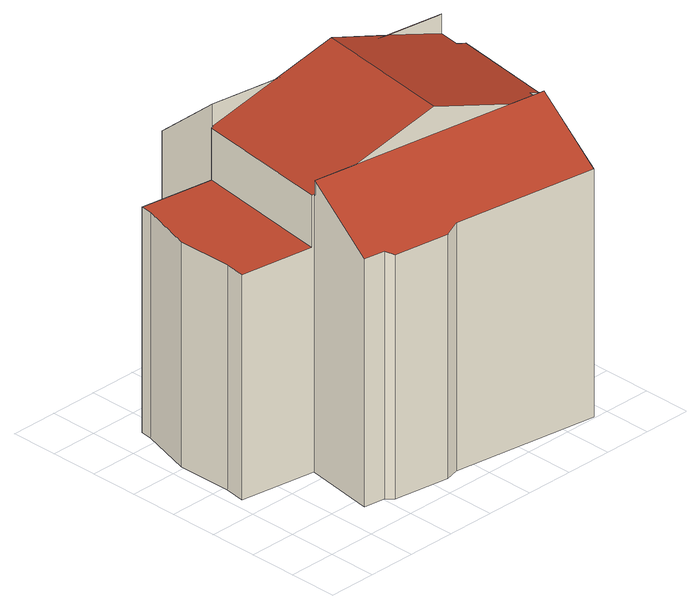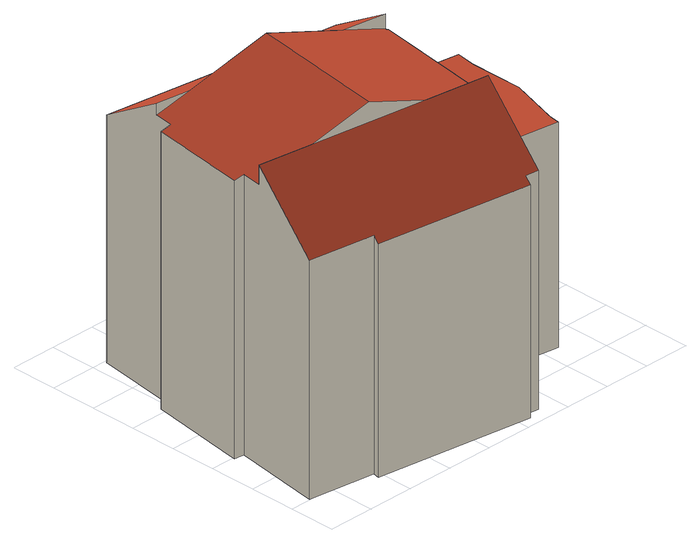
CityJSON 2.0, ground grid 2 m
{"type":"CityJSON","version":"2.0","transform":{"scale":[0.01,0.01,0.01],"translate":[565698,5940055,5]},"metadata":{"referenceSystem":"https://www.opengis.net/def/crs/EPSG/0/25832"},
"CityObjects":{
"building1":{"type":"Building","attributes":{"Gemeindeschluessel":"02400407","Geometrietyp2DReferenz":"3000","function":"31001_1010","roofType":"3100","measuredHeight":13.34,"storeysAboveGround":3},"address":[{"country":"Germany","locality":"Hamburg","thoroughfareNumber":"29","thoroughfareName":"Inselstraße"}],"geometry":[{"type":"Solid","lod":"2","boundaries":[[[[0,1,2,3,4,5,6,7,8,9]],[[10,9,11,12,13,14,15,16,17,18]],[[19,20,21,22,23,24,25,26,13,27]],[[28,29,30,31,32,33,27,12,11,8]],[[34,35,36,37]],[[35,38,39,36]],[[38,40,41,39]],[[0,9,10]],[[7,28,8]],[[6,5,42,43]],[[5,4,44,42]],[[4,3,45,44]],[[3,2,46,45]],[[2,1,47,46]],[[17,16,48,49]],[[25,24,50,51]],[[24,23,52,50]],[[23,22,53,52]],[[22,21,54,53]],[[21,20,55,54]],[[19,27,33]],[[26,14,13]],[[32,31,56,57]],[[31,30,58,56]],[[30,29,59,58]],[[56,58,59,43,42,44,45,46,47,60,37,36,39,41,61,62,51,50,52,53,54,55,57]],[[16,15,62,61,63,48]],[[55,20,19,33,32,57]],[[8,11,9]],[[13,12,27]],[[62,15,14,26,25,51]],[[59,29,28,7,6,43]],[[47,1,0,10,18,60]],[[60,18,17,49,34,37]],[[61,41,40,63]],[[40,38,35,34,49,48,63]]]],"semantics":{"surfaces":[{"type":"RoofSurface"},{"type":"WallSurface"},{"type":"GroundSurface"}],"values":[[0,0,0,0,1,1,1,1,1,1,1,1,1,1,1,1,1,1,1,1,1,1,1,1,1,2,1,1,1,1,1,1,1,1,1,0]]}}]}
},
"vertices":[
[362,442,1279],[319,151,1092],[407,138,1091],[436,111,1076],[670,78,1076],[728,94,1092],[1340,8,1092],[1381,298,1279],[1232,319,1279],[548,415,1279],[362,442,1217],[891,367,1393],[975,967,1393],[725,1003,1310],[446,1042,1217],[445,1037,1217],[438,1038,1215],[355,451,1215],[363,450,1217],[1466,898,1310],[1508,1193,1055],[1221,1234,1055],[1225,1261,1031],[549,1357,1031],[545,1329,1055],[487,1337,1055],[446,1042,1310],[1226,932,1310],[1381,298,1230],[1393,381,1230],[1434,375,1216],[1495,804,1216],[1454,810,1230],[1466,898,1230],[44,497,998],[57,581,998],[57,581,59],[44,497,59],[56,812,998],[56,812,59],[122,1033,998],[122,1033,59],[728,94,59],[1340,8,59],[670,78,59],[436,111,59],[407,138,59],[319,151,59],[438,1038,998],[355,451,998],[545,1329,59],[487,1337,59],[549,1357,59],[1225,1261,59],[1221,1234,59],[1508,1193,59],[1495,804,59],[1454,810,59],[1434,375,59],[1393,381,59],[363,450,59],[129,1082,59],[445,1037,59],[129,1082,998]
]}
